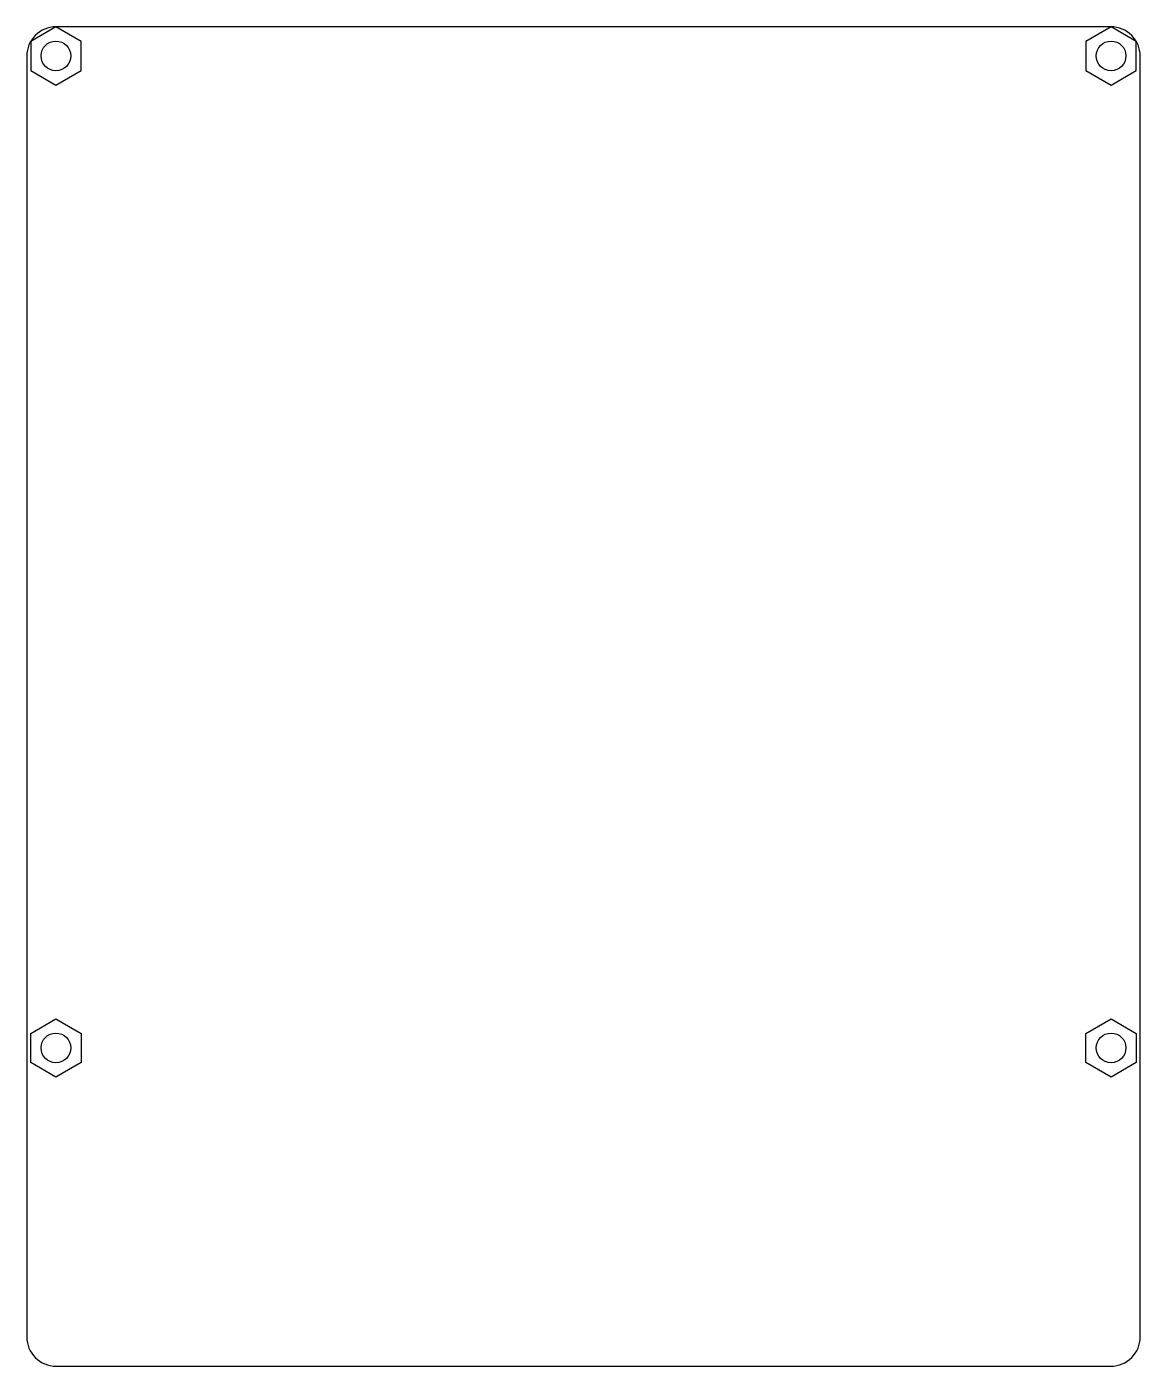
# Model space of a CAD drawing. Header units: millimetres. Extents: x -3 to 102, y -30 to 96.
import ezdxf

# ---------------------------------------------------------------- set-up
doc = ezdxf.new("R2010")
doc.units = ezdxf.units.MM

msp = doc.modelspace()

# ---------------------------------------------------------------- linework, layer by layer
msp.add_lwpolyline([(0, 96.25, 0.414214), (-2.75, 93.5), (-2.75, -27.25, 0.414214), (0, -30), (99.5, -30, 0.414214), (102.25, -27.25), (102.25, 93.5, 0.414214), (99.5, 96.25)], format="xyb", close=True)
msp.add_lwpolyline([(0, 96.25, 0.414214), (-2.75, 93.5), (-2.75, -27.25, 0.414214), (0, -30), (99.5, -30, 0.414214), (102.25, -27.25), (102.25, 93.5, 0.414214), (99.5, 96.25)], format="xyb")
for points in [[(0, 96.25), (-2.38, 94.87), (-2.38, 92.12), (0, 90.75), (2.38, 92.12), (2.38, 94.87)], [(99.5, 96.25), (97.12, 94.87), (97.12, 92.12), (99.5, 90.75), (101.88, 92.12), (101.88, 94.87)], [(0, -2.75), (-2.38, -1.38), (-2.38, 1.37), (0, 2.75), (2.38, 1.37), (2.38, -1.38)], [(99.5, -2.75), (97.12, -1.38), (97.12, 1.37), (99.5, 2.75), (101.88, 1.37), (101.88, -1.38)]]:
    msp.add_lwpolyline(points, close=True)
for centre in [(0, 93.5), (99.5, 93.5), (0, 0), (99.5, 0)]:
    msp.add_circle(centre, 1.4)

doc.saveas('drawing.dxf')
